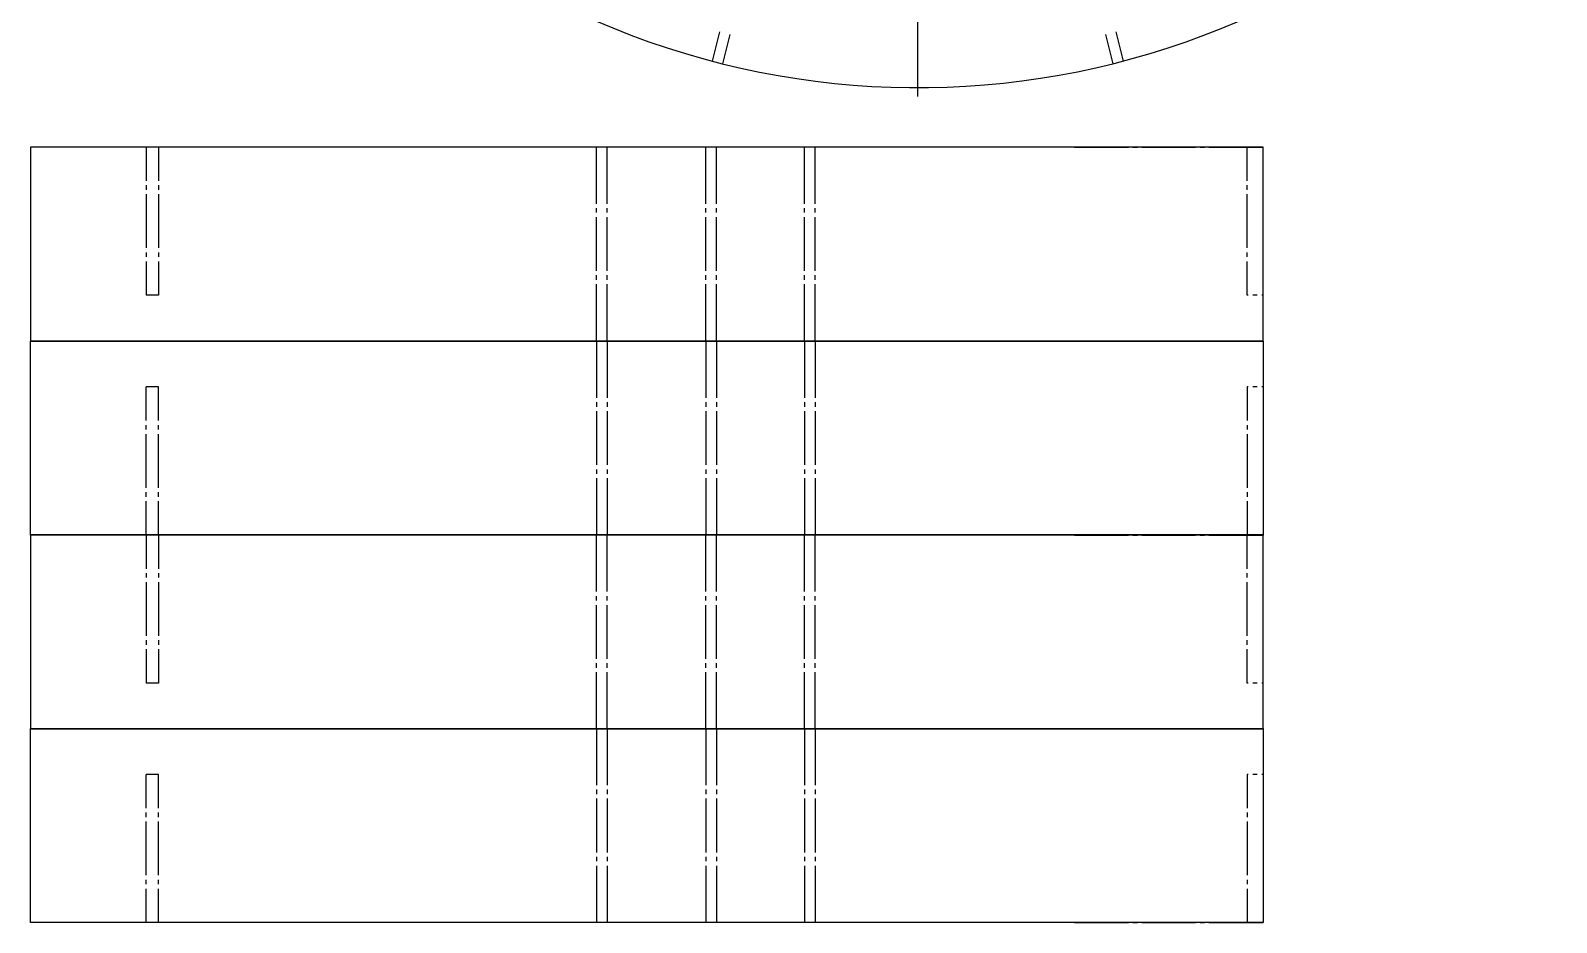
# Model space of a CAD drawing. Extents: x 97 to 1554, y 261 to 2315.
# Drawn here: x 117 to 1343, y 261 to 979 of the extents above; entities that cross this region are included whole.
import ezdxf

# ---------------------------------------------------------------- set-up
doc = ezdxf.new("R2010")
doc.units = 0
doc.layers.add('Body_Frame_3', color=7, linetype='CONTINUOUS')

msp = doc.modelspace()

# ---------------------------------------------------------------- linework, layer by layer
at = {"layer": 'Body_Frame_3', "color": 7}
for points in [[(829.859979, 1010.899975), (829.859979, 967.699976)], [(670.499983, 977.479976), (664.619983, 953.899976)], [(678.779983, 975.439976), (672.899983, 951.859976)], [(829.859979, 978.079976), (829.859979, 974.479976)], [(829.859979, 970.879976), (829.859979, 927.679977), (829.859979, 925.459977)], [(980.939975, 975.439976), (986.819975, 951.859976)], [(989.159975, 977.479976), (995.039975, 953.899976)], [(829.859979, 964.099976), (829.859979, 960.499976)], [(829.859979, 956.899976), (829.859979, 932.599977)], [(116.699997, 884.839978), (116.699997, 728.899982), (1107.539972, 728.899982)], [(1107.539972, 884.839978), (116.699997, 884.839978)], [(209.579995, 884.839978), (209.579995, 857.719979)], [(219.479995, 884.839978), (219.479995, 857.719979)], [(571.679986, 839.299979), (571.679986, 882.499978), (571.679986, 884.839978)], [(580.199985, 839.299979), (580.199985, 882.499978), (580.199985, 884.839978)], [(659.579984, 839.299979), (659.579984, 882.499978), (659.579984, 884.839978)], [(668.099983, 839.299979), (668.099983, 882.499978), (668.099983, 884.839978)], [(738.959982, 839.299979), (738.959982, 882.499978), (738.959982, 884.839978)], [(747.479981, 839.299979), (747.479981, 882.499978), (747.479981, 884.839978)], [(955.859976, 884.839978), (999.299975, 884.839978)], [(1002.899975, 884.839978), (1006.499975, 884.839978)], [(1010.099975, 884.839978), (1053.299974, 884.839978)], [(1056.899974, 884.839978), (1060.499973, 884.839978)], [(1064.099973, 884.839978), (1107.299972, 884.839978), (1107.539972, 884.839978)], [(1094.759973, 857.719979), (1094.759973, 884.839978)], [(1107.539972, 728.899982), (1107.539972, 884.839978)], [(1107.539972, 857.719979), (1107.539972, 884.839978)], [(209.579995, 854.119979), (209.579995, 850.519979)], [(209.579995, 846.919979), (209.579995, 803.71998)], [(219.479995, 854.119979), (219.479995, 850.519979)], [(219.479995, 846.919979), (219.479995, 803.71998)], [(1094.759973, 850.519979), (1094.759973, 854.119979)], [(1094.759973, 803.71998), (1094.759973, 846.919979)], [(1107.539972, 850.519979), (1107.539972, 854.119979)], [(1107.539972, 803.71998), (1107.539972, 846.919979)], [(571.679986, 832.099979), (571.679986, 835.699979)], [(580.199985, 832.099979), (580.199985, 835.699979)], [(659.579984, 832.099979), (659.579984, 835.699979)], [(668.099983, 832.099979), (668.099983, 835.699979)], [(738.959982, 832.099979), (738.959982, 835.699979)], [(747.479981, 832.099979), (747.479981, 835.699979)], [(571.679986, 785.29998), (571.679986, 828.499979)], [(580.199985, 785.29998), (580.199985, 828.499979)], [(659.579984, 785.29998), (659.579984, 828.499979)], [(668.099983, 785.29998), (668.099983, 828.499979)], [(738.959982, 785.29998), (738.959982, 828.499979)], [(747.479981, 785.29998), (747.479981, 828.499979)], [(209.579995, 800.11998), (209.579995, 796.51998)], [(219.479995, 800.11998), (219.479995, 796.51998)], [(1094.759973, 796.51998), (1094.759973, 800.11998)], [(1107.539972, 796.51998), (1107.539972, 800.11998)], [(219.479995, 792.91998), (219.479995, 765.799981), (209.579995, 765.799981)], [(209.579995, 792.91998), (209.579995, 765.799981)], [(1095.719973, 765.799981), (1094.759973, 765.799981), (1094.759973, 792.91998)], [(1107.539972, 765.799981), (1107.539972, 792.91998)], [(571.679986, 778.099981), (571.679986, 781.69998)], [(571.679986, 728.899982), (571.679986, 774.499981)], [(580.199985, 778.099981), (580.199985, 781.69998)], [(580.199985, 728.899982), (580.199985, 774.499981)], [(659.579984, 778.099981), (659.579984, 781.69998)], [(659.579984, 728.899982), (659.579984, 774.499981)], [(668.099983, 778.099981), (668.099983, 781.69998)], [(668.099983, 728.899982), (668.099983, 774.499981)], [(738.959982, 778.099981), (738.959982, 781.69998)], [(738.959982, 728.899982), (738.959982, 774.499981)], [(747.479981, 778.099981), (747.479981, 781.69998)], [(747.479981, 728.899982), (747.479981, 774.499981)], [(1102.919972, 765.799981), (1099.319973, 765.799981)], [(1107.539972, 765.799981), (1106.519972, 765.799981)], [(571.679986, 728.839982), (571.679986, 683.299983)], [(580.199985, 728.839982), (580.199985, 683.299983)], [(659.579984, 728.839982), (659.579984, 683.299983)], [(668.099983, 728.839982), (668.099983, 683.299983)], [(738.959982, 728.839982), (738.959982, 683.299983)], [(747.479981, 728.839982), (747.479981, 683.299983)], [(219.479995, 664.879983), (219.479995, 691.999983), (209.579995, 691.999983)], [(209.579995, 664.879983), (209.579995, 691.999983)], [(1095.719973, 691.999983), (1094.759973, 691.999983), (1094.759973, 664.879983)], [(1102.919972, 691.999983), (1099.319973, 691.999983)], [(1107.539972, 691.999983), (1106.519972, 691.999983)], [(1107.539972, 691.999983), (1107.539972, 664.879983)], [(571.679986, 679.699983), (571.679986, 676.099983)], [(580.199985, 679.699983), (580.199985, 676.099983)], [(659.579984, 679.699983), (659.579984, 676.099983)], [(668.099983, 679.699983), (668.099983, 676.099983)], [(738.959982, 679.699983), (738.959982, 676.099983)], [(747.479981, 679.699983), (747.479981, 676.099983)], [(571.679986, 672.499983), (571.679986, 629.299984)], [(580.199985, 672.499983), (580.199985, 629.299984)], [(659.579984, 672.499983), (659.579984, 629.299984)], [(668.099983, 672.499983), (668.099983, 629.299984)], [(738.959982, 672.499983), (738.959982, 629.299984)], [(747.479981, 672.499983), (747.479981, 629.299984)], [(209.579995, 657.679984), (209.579995, 661.279983)], [(209.579995, 610.879985), (209.579995, 654.079984)], [(219.479995, 657.679984), (219.479995, 661.279983)], [(219.479995, 610.879985), (219.479995, 654.079984)], [(1094.759973, 661.279983), (1094.759973, 657.679984)], [(1094.759973, 654.079984), (1094.759973, 610.879985)], [(1107.539972, 661.279983), (1107.539972, 657.679984)], [(1107.539972, 654.079984), (1107.539972, 610.879985)], [(571.679986, 625.699984), (571.679986, 622.099984)], [(580.199985, 625.699984), (580.199985, 622.099984)], [(659.579984, 625.699984), (659.579984, 622.099984)], [(668.099983, 625.699984), (668.099983, 622.099984)], [(738.959982, 625.699984), (738.959982, 622.099984)], [(747.479981, 625.699984), (747.479981, 622.099984)], [(571.679986, 618.499985), (571.679986, 575.299986), (571.679986, 572.899986)], [(580.199985, 618.499985), (580.199985, 575.299986), (580.199985, 572.899986)], [(659.579984, 618.499985), (659.579984, 575.299986), (659.579984, 572.899986)], [(668.099983, 618.499985), (668.099983, 575.299986), (668.099983, 572.899986)], [(738.959982, 618.499985), (738.959982, 575.299986), (738.959982, 572.899986)], [(747.479981, 618.499985), (747.479981, 575.299986), (747.479981, 572.899986)], [(209.579995, 603.679985), (209.579995, 607.279985)], [(219.479995, 603.679985), (219.479995, 607.279985)], [(1094.759973, 607.279985), (1094.759973, 603.679985)], [(1107.539972, 607.279985), (1107.539972, 603.679985)], [(209.579995, 572.899986), (209.579995, 600.079985)], [(219.479995, 572.899986), (219.479995, 600.079985)], [(1094.759973, 600.079985), (1094.759973, 572.899986)], [(1107.539972, 600.079985), (1107.539972, 572.899986)], [(116.699997, 572.959986), (116.699997, 417.01999), (1107.539972, 417.01999)], [(1107.539972, 572.959986), (116.699997, 572.959986)], [(209.579995, 572.959986), (209.579995, 545.839986)], [(219.479995, 572.959986), (219.479995, 545.839986)], [(571.679986, 527.419987), (571.679986, 570.619986), (571.679986, 572.959986)], [(580.199985, 527.419987), (580.199985, 570.619986), (580.199985, 572.959986)], [(659.579984, 527.419987), (659.579984, 570.619986), (659.579984, 572.959986)], [(668.099983, 527.419987), (668.099983, 570.619986), (668.099983, 572.959986)], [(738.959982, 527.419987), (738.959982, 570.619986), (738.959982, 572.959986)], [(747.479981, 527.419987), (747.479981, 570.619986), (747.479981, 572.959986)], [(955.859976, 572.959986), (999.299975, 572.959986)], [(955.859976, 572.899986), (999.299975, 572.899986)], [(1002.899975, 572.959986), (1006.499975, 572.959986)], [(1002.899975, 572.899986), (1006.499975, 572.899986)], [(1010.099975, 572.959986), (1053.299974, 572.959986)], [(1010.099975, 572.899986), (1053.299974, 572.899986)], [(1056.899974, 572.959986), (1060.499973, 572.959986)], [(1056.899974, 572.899986), (1060.499973, 572.899986)], [(1064.099973, 572.959986), (1107.299972, 572.959986), (1107.539972, 572.959986)], [(1064.099973, 572.899986), (1107.299972, 572.899986), (1107.539972, 572.899986)], [(1094.759973, 545.839986), (1094.759973, 572.959986)], [(1107.539972, 417.01999), (1107.539972, 572.959986)], [(1107.539972, 545.839986), (1107.539972, 572.959986)], [(209.579995, 542.239986), (209.579995, 538.639987)], [(219.479995, 542.239986), (219.479995, 538.639987)], [(1094.759973, 538.639987), (1094.759973, 542.239986)], [(1107.539972, 538.639987), (1107.539972, 542.239986)], [(209.579995, 535.039987), (209.579995, 491.839988)], [(219.479995, 535.039987), (219.479995, 491.839988)], [(1094.759973, 491.839988), (1094.759973, 535.039987)], [(1107.539972, 491.839988), (1107.539972, 535.039987)], [(571.679986, 520.219987), (571.679986, 523.819987)], [(571.679986, 473.419988), (571.679986, 516.619987)], [(580.199985, 520.219987), (580.199985, 523.819987)], [(580.199985, 473.419988), (580.199985, 516.619987)], [(659.579984, 520.219987), (659.579984, 523.819987)], [(659.579984, 473.419988), (659.579984, 516.619987)], [(668.099983, 520.219987), (668.099983, 523.819987)], [(668.099983, 473.419988), (668.099983, 516.619987)], [(738.959982, 520.219987), (738.959982, 523.819987)], [(738.959982, 473.419988), (738.959982, 516.619987)], [(747.479981, 520.219987), (747.479981, 523.819987)], [(747.479981, 473.419988), (747.479981, 516.619987)], [(209.579995, 488.239988), (209.579995, 484.639988)], [(219.479995, 481.039988), (219.479995, 453.859989), (209.579995, 453.859989)], [(209.579995, 481.039988), (209.579995, 453.859989)], [(219.479995, 488.239988), (219.479995, 484.639988)], [(1094.759973, 484.639988), (1094.759973, 488.239988)], [(1095.719973, 453.859989), (1094.759973, 453.859989), (1094.759973, 481.039988)], [(1107.539972, 484.639988), (1107.539972, 488.239988)], [(1107.539972, 453.859989), (1107.539972, 481.039988)], [(571.679986, 466.219988), (571.679986, 469.819988)], [(580.199985, 466.219988), (580.199985, 469.819988)], [(659.579984, 466.219988), (659.579984, 469.819988)], [(668.099983, 466.219988), (668.099983, 469.819988)], [(738.959982, 466.219988), (738.959982, 469.819988)], [(747.479981, 466.219988), (747.479981, 469.819988)], [(571.679986, 417.01999), (571.679986, 462.619988)], [(580.199985, 417.01999), (580.199985, 462.619988)], [(659.579984, 417.01999), (659.579984, 462.619988)], [(668.099983, 417.01999), (668.099983, 462.619988)], [(738.959982, 417.01999), (738.959982, 462.619988)], [(747.479981, 417.01999), (747.479981, 462.619988)], [(1102.919972, 453.859989), (1099.319973, 453.859989)], [(1107.539972, 453.859989), (1106.519972, 453.859989)], [(571.679986, 417.31999), (571.679986, 371.779991)], [(580.199985, 417.31999), (580.199985, 371.779991)], [(659.579984, 417.31999), (659.579984, 371.779991)], [(668.099983, 417.31999), (668.099983, 371.779991)], [(738.959982, 417.31999), (738.959982, 371.779991)], [(747.479981, 417.31999), (747.479981, 371.779991)], [(219.479995, 353.359991), (219.479995, 380.47999), (209.579995, 380.47999)], [(209.579995, 353.359991), (209.579995, 380.47999)], [(1095.719973, 380.47999), (1094.759973, 380.47999), (1094.759973, 353.359991)], [(1102.919972, 380.47999), (1099.319973, 380.47999)], [(1107.539972, 380.47999), (1106.519972, 380.47999)], [(1107.539972, 380.47999), (1107.539972, 353.359991)], [(571.679986, 368.179991), (571.679986, 364.579991)], [(580.199985, 368.179991), (580.199985, 364.579991)], [(659.579984, 368.179991), (659.579984, 364.579991)], [(668.099983, 368.179991), (668.099983, 364.579991)], [(738.959982, 368.179991), (738.959982, 364.579991)], [(747.479981, 368.179991), (747.479981, 364.579991)], [(571.679986, 360.979991), (571.679986, 317.779992)], [(580.199985, 360.979991), (580.199985, 317.779992)], [(659.579984, 360.979991), (659.579984, 317.779992)], [(668.099983, 360.979991), (668.099983, 317.779992)], [(738.959982, 360.979991), (738.959982, 317.779992)], [(747.479981, 360.979991), (747.479981, 317.779992)], [(209.579995, 346.159991), (209.579995, 349.759991)], [(219.479995, 346.159991), (219.479995, 349.759991)], [(1094.759973, 349.759991), (1094.759973, 346.159991)], [(1107.539972, 349.759991), (1107.539972, 346.159991)], [(209.579995, 299.359993), (209.579995, 342.559991)], [(219.479995, 299.359993), (219.479995, 342.559991)], [(1094.759973, 342.559991), (1094.759973, 299.359993)], [(1107.539972, 342.559991), (1107.539972, 299.359993)], [(571.679986, 314.179992), (571.679986, 310.579992)], [(571.679986, 306.979992), (571.679986, 263.779993), (571.679986, 261.379993)], [(580.199985, 314.179992), (580.199985, 310.579992)], [(580.199985, 306.979992), (580.199985, 263.779993), (580.199985, 261.379993)], [(659.579984, 314.179992), (659.579984, 310.579992)], [(659.579984, 306.979992), (659.579984, 263.779993), (659.579984, 261.379993)], [(668.099983, 314.179992), (668.099983, 310.579992)], [(668.099983, 306.979992), (668.099983, 263.779993), (668.099983, 261.379993)], [(738.959982, 314.179992), (738.959982, 310.579992)], [(738.959982, 306.979992), (738.959982, 263.779993), (738.959982, 261.379993)], [(747.479981, 314.179992), (747.479981, 310.579992)], [(747.479981, 306.979992), (747.479981, 263.779993), (747.479981, 261.379993)], [(209.579995, 292.159993), (209.579995, 295.759993)], [(219.479995, 292.159993), (219.479995, 295.759993)], [(1094.759973, 295.759993), (1094.759973, 292.159993)], [(1107.539972, 295.759993), (1107.539972, 292.159993)], [(209.579995, 261.379993), (209.579995, 288.559993)], [(219.479995, 261.379993), (219.479995, 288.559993)], [(1094.759973, 288.559993), (1094.759973, 261.379993)], [(1107.539972, 288.559993), (1107.539972, 261.379993)], [(955.859976, 261.379993), (999.299975, 261.379993)], [(1002.899975, 261.379993), (1006.499975, 261.379993)], [(1010.099975, 261.379993), (1053.299974, 261.379993)], [(1056.899974, 261.379993), (1060.499973, 261.379993)], [(1064.099973, 261.379993), (1107.299972, 261.379993), (1107.539972, 261.379993)]]:
    msp.add_lwpolyline(points, dxfattribs=at)
for points in [[(1107.539972, 728.839982), (1107.539972, 572.899986), (116.699997, 572.899986), (116.699997, 728.839982)], [(1107.539972, 417.31999), (1107.539972, 261.379993), (116.699997, 261.379993), (116.699997, 417.31999)]]:
    msp.add_lwpolyline(points, close=True, dxfattribs=at)
msp.add_open_spline([(459.359989, 1048.759974), (743.969981, 851.371979), (1131.553972, 911.105977), (1343.459966, 1185.07997)], degree=3, dxfattribs=at)

doc.saveas('drawing.dxf')
